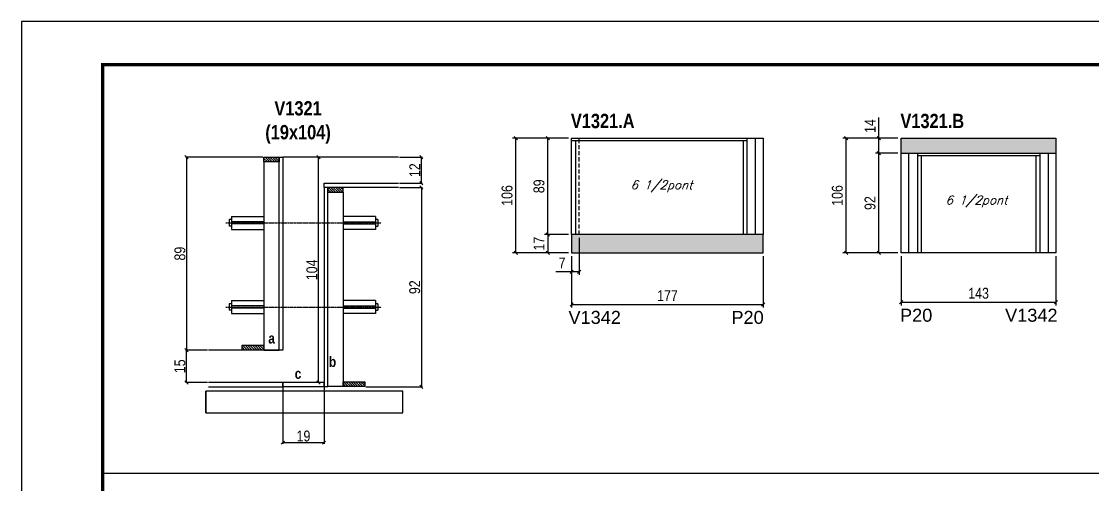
# Model space of a CAD drawing. Extents: x 3309 to 10384, y -2522 to 14608.
# Drawn here: x 8078 to 9068, y 8438 to 8865 of the extents above; entities that cross this region are included whole.
import ezdxf

# ---------------------------------------------------------------- set-up
doc = ezdxf.new("R2010")
doc.units = 0
doc.linetypes.add('DASHED', pattern=[0.75, 0.5, -0.25])
doc.linetypes.add('HIDDEN', pattern=[0.375, 0.25, -0.125])
for name, color, linetype in [('5', 5, 'Continuous'), ('barrote', 251, 'Continuous'), ('COTA', 241, 'Continuous'), ('detalhes', 4, 'Continuous'), ('NOMENCLATURA', 7, 'Continuous'), ('Painéis', 200, 'Continuous'), ('SARR_2.2x10', 60, 'Continuous'), ('SARR_2.2x7', 40, 'Continuous'), ('SARR_3.5x7', 81, 'Continuous'), ('TENSOR', 3, 'Continuous'), ('texto', 7, 'Continuous')]:
    doc.layers.add(name, color=color, linetype=linetype)
for name, color, linetype, lineweight in [('CONCRETO', 251, 'Continuous', 25), ('Folhas', 255, 'Continuous', 9), ('SARRAFO DE PRESSAO', 251, 'DASHED', 9)]:
    doc.layers.add(name, color=color, linetype=linetype, lineweight=lineweight)
doc.layers.add('Laje_Perimetro', color=7, linetype='Continuous', plot=False)
doc.styles.add('COTA TECNICA', font='techl___.ttf', dxfattribs={"height": 10})
doc.styles.add('COTA TECNICA 2X', font='techl___.ttf', dxfattribs={"height": 10})
doc.styles.add('Romans', font='romans.shx')
doc.styles.get("Standard").update_dxf_attribs({"font": 'arial.ttf'})
doc.styles.add('TECNICA', font='techb___.ttf', dxfattribs={"height": 10})
doc.dimstyles.new('PAINEL', dxfattribs={"dimtxt": 10, "dimasz": 3, "dimexe": 3, "dimexo": 3, "dimgap": 3, "dimtad": 1, "dimdec": 1, "dimzin": 12, "dimdsep": 46, "dimtxsty": 'COTA TECNICA', "dimblk1": 'OBLIQUE', "dimblk2": 'OBLIQUE', "dimsah": 1, "dimcen": 0.9, "dimclrd": 4, "dimclre": 4, "dimclrt": 240, "dimadec": 1, "dimazin": 3, "dimtfac": 1, "dimtdec": 1, "dimtmove": 0, "dimatfit": 3, "dimfxl": 1, "dimtolj": 1, "dimtzin": 12, "dimarcsym": 0})
doc.dimstyles.new('SECAO', dxfattribs={"dimscale": 0.333333, "dimtxt": 5, "dimasz": 9, "dimexe": 3, "dimexo": 3, "dimgap": 3, "dimtad": 1, "dimdec": 1, "dimlfac": 0.5, "dimzin": 12, "dimdsep": 46, "dimtxsty": 'COTA TECNICA 2X', "dimblk1": 'OBLIQUE', "dimblk2": 'OBLIQUE', "dimsah": 1, "dimcen": 0.9, "dimclrd": 4, "dimclre": 4, "dimclrt": 240, "dimadec": 1, "dimazin": 3, "dimtfac": 1, "dimtdec": 1, "dimtmove": 0, "dimatfit": 3, "dimfxl": 1, "dimtolj": 1, "dimtzin": 12, "dimarcsym": 0})

# ---------------------------------------------------------------- blocks, each defined once
blk = doc.blocks.new('9999999999')
at = {"layer": 'Folhas'}
blk.add_lwpolyline([(98138.98, 34190.21), (99623.98, 34190.21), (99623.98, 35240.21), (98138.98, 35240.21)], close=True, dxfattribs=at)
at = {"layer": 'Folhas', "color": 30, "const_width": 3}
blk.add_lwpolyline([(98213.98, 34230.21), (99583.98, 34230.21), (99583.98, 35200.21), (98213.98, 35200.21)], close=True, dxfattribs=at)
blk = doc.blocks.new('_Oblique')
at = {"color": 0, "linetype": 'ByBlock', "lineweight": -2}
blk.add_line((-0.5, -0.5), (0.5, 0.5), dxfattribs=at)
blk = doc.blocks.new('*D597')
at = {"layer": 'COTA', "color": 4, "lineweight": -2, "transparency": 16777216}
for p, q in [((8319.46, 8527.11), (8319.46, 8475.23)), ((8357.46, 8527.11), (8357.46, 8475.23)), ((8357.46, 8476.23), (8319.46, 8476.23))]:
    blk.add_line(p, q, dxfattribs=at)
at = {"layer": 'Defpoints', "color": 0, "transparency": 16777216}
for p in [(8319.46, 8528.11), (8357.46, 8528.11), (8319.46, 8476.23)]:
    blk.add_point(p, dxfattribs=at)
at = {"layer": 'COTA', "color": 4, "lineweight": -2, "transparency": 16777216, "xscale": 3, "yscale": 3, "zscale": 3, "rotation": 180}
blk.add_blockref('_Oblique', (8319.46, 8476.23), dxfattribs=at)
at = {"layer": 'COTA', "color": 4, "lineweight": -2, "transparency": 16777216, "xscale": 3, "yscale": 3, "zscale": 3}
blk.add_blockref('_Oblique', (8357.46, 8476.23), dxfattribs=at)
at = {"layer": 'COTA', "color": 240, "transparency": 16777216, "insert": (8338.46, 8482.32), "char_height": 10, "attachment_point": 5, "style": 'COTA TECNICA 2X'}
blk.add_mtext('\\A1;19', dxfattribs=at)
blk = doc.blocks.new('*D598')
at = {"layer": 'COTA', "color": 4, "lineweight": -2, "transparency": 16777216}
for p, q in [((8300.86, 8739.71), (8229.41, 8739.71)), ((8230.41, 8739.71), (8230.41, 8561.71)), ((8249.76, 8561.71), (8229.41, 8561.71))]:
    blk.add_line(p, q, dxfattribs=at)
at = {"layer": 'Defpoints', "color": 0, "transparency": 16777216}
for p in [(8301.86, 8739.71), (8230.41, 8561.71), (8250.76, 8561.71, 0)]:
    blk.add_point(p, dxfattribs=at)
at = {"layer": 'COTA', "color": 4, "lineweight": -2, "transparency": 16777216, "xscale": 3, "yscale": 3, "zscale": 3}
for p, rotation in [((8230.41, 8739.71), 90), ((8230.41, 8561.71), 270)]:
    blk.add_blockref('_Oblique', p, dxfattribs=dict(at, rotation=rotation))
at = {"layer": 'COTA', "color": 240, "transparency": 16777216, "insert": (8224.31, 8650.71), "char_height": 10, "attachment_point": 5, "rotation": 90, "style": 'COTA TECNICA 2X'}
blk.add_mtext('\\A1;89', dxfattribs=at)
blk = doc.blocks.new('*D599')
at = {"layer": 'COTA', "color": 4, "lineweight": -2, "transparency": 16777216}
for p, q in [((8427.16, 8711.71), (8448.38, 8711.71)), ((8447.38, 8711.71), (8447.38, 8527.71)), ((8396.06, 8527.71), (8448.38, 8527.71))]:
    blk.add_line(p, q, dxfattribs=at)
at = {"layer": 'Defpoints', "color": 0, "transparency": 16777216}
for p in [(8426.16, 8711.71), (8395.06, 8527.71, 0), (8447.38, 8527.71)]:
    blk.add_point(p, dxfattribs=at)
at = {"layer": 'COTA', "color": 4, "lineweight": -2, "transparency": 16777216, "xscale": 3, "yscale": 3, "zscale": 3}
for p, rotation in [((8447.38, 8711.71), 90), ((8447.38, 8527.71), 270)]:
    blk.add_blockref('_Oblique', p, dxfattribs=dict(at, rotation=rotation))
at = {"layer": 'COTA', "color": 240, "transparency": 16777216, "insert": (8441.29, 8619.71), "char_height": 10, "attachment_point": 5, "rotation": 90, "style": 'COTA TECNICA 2X'}
blk.add_mtext('\\A1;92', dxfattribs=at)
blk = doc.blocks.new('*D600')
at = {"layer": 'COTA', "color": 4, "lineweight": -2, "transparency": 16777216}
for p, q in [((8356.46, 8739.71), (8351.38, 8739.71)), ((8352.38, 8531.71), (8352.38, 8739.71)), ((8356.46, 8531.71), (8351.38, 8531.71))]:
    blk.add_line(p, q, dxfattribs=at)
at = {"layer": 'Defpoints', "color": 0, "transparency": 16777216}
for p in [(8352.38, 8739.71), (8357.46, 8739.71), (8357.46, 8531.71)]:
    blk.add_point(p, dxfattribs=at)
at = {"layer": 'COTA', "color": 4, "lineweight": -2, "transparency": 16777216, "xscale": 3, "yscale": 3, "zscale": 3}
for p, rotation in [((8352.38, 8739.71), 90), ((8352.38, 8531.71), 270)]:
    blk.add_blockref('_Oblique', p, dxfattribs=dict(at, rotation=rotation))
at = {"layer": 'COTA', "color": 240, "transparency": 16777216, "insert": (8346.28, 8635.71), "char_height": 10, "attachment_point": 5, "rotation": 90, "style": 'COTA TECNICA 2X'}
blk.add_mtext('\\A1;104', dxfattribs=at)
blk = doc.blocks.new('*D601')
at = {"layer": 'COTA', "color": 4, "lineweight": -2, "transparency": 16777216}
for p, q in [((8427.16, 8739.71), (8448.38, 8739.71)), ((8447.38, 8715.71), (8447.38, 8739.71)), ((8427.16, 8715.71), (8448.38, 8715.71))]:
    blk.add_line(p, q, dxfattribs=at)
at = {"layer": 'Defpoints', "color": 0, "transparency": 16777216}
for p in [(8426.16, 8739.71), (8447.38, 8739.71), (8426.16, 8715.71)]:
    blk.add_point(p, dxfattribs=at)
at = {"layer": 'COTA', "color": 4, "lineweight": -2, "transparency": 16777216, "xscale": 3, "yscale": 3, "zscale": 3}
for p, rotation in [((8447.38, 8739.71), 90), ((8447.38, 8715.71), 270)]:
    blk.add_blockref('_Oblique', p, dxfattribs=dict(at, rotation=rotation))
at = {"layer": 'COTA', "color": 240, "transparency": 16777216, "insert": (8441.32, 8727.71), "char_height": 10, "attachment_point": 5, "rotation": 90, "style": 'COTA TECNICA 2X'}
blk.add_mtext('\\A1;12', dxfattribs=at)
blk = doc.blocks.new('*D602')
at = {"layer": 'COTA', "color": 4, "lineweight": -2, "transparency": 16777216}
for p, q in [((8249.76, 8561.71), (8229.41, 8561.71)), ((8230.41, 8531.71), (8230.41, 8561.71)), ((8249.76, 8531.71), (8229.41, 8531.71))]:
    blk.add_line(p, q, dxfattribs=at)
at = {"layer": 'Defpoints', "color": 0, "transparency": 16777216}
for p in [(8230.41, 8561.71), (8250.76, 8561.71), (8250.76, 8531.71)]:
    blk.add_point(p, dxfattribs=at)
at = {"layer": 'COTA', "color": 4, "lineweight": -2, "transparency": 16777216, "xscale": 3, "yscale": 3, "zscale": 3}
for p, rotation in [((8230.41, 8561.71), 90), ((8230.41, 8531.71), 270)]:
    blk.add_blockref('_Oblique', p, dxfattribs=dict(at, rotation=rotation))
at = {"layer": 'COTA', "color": 240, "transparency": 16777216, "insert": (8224.3, 8546.71), "char_height": 10, "attachment_point": 5, "rotation": 90, "style": 'COTA TECNICA 2X'}
blk.add_mtext('\\A1;15', dxfattribs=at)
blk = doc.blocks.new('*D603')
at = {"layer": 'COTA', "color": 4, "lineweight": -2, "transparency": 16777216}
for p, q in [((8586.26, 8648.36), (8586.26, 8600.86)), ((8763.26, 8648.36), (8763.26, 8600.86)), ((8586.26, 8603.86), (8763.26, 8603.86))]:
    blk.add_line(p, q, dxfattribs=at)
at = {"layer": 'Defpoints', "color": 0, "transparency": 16777216}
for p in [(8586.26, 8651.36, 0), (8763.26, 8651.36), (8763.26, 8603.86)]:
    blk.add_point(p, dxfattribs=at)
at = {"layer": 'COTA', "color": 4, "lineweight": -2, "transparency": 16777216, "xscale": 3, "yscale": 3, "zscale": 3, "rotation": 180}
blk.add_blockref('_Oblique', (8586.26, 8603.86), dxfattribs=at)
at = {"layer": 'COTA', "color": 4, "lineweight": -2, "transparency": 16777216, "xscale": 3, "yscale": 3, "zscale": 3}
blk.add_blockref('_Oblique', (8763.26, 8603.86), dxfattribs=at)
at = {"layer": 'COTA', "color": 240, "transparency": 16777216, "insert": (8674.76, 8611.94), "char_height": 10, "attachment_point": 5, "style": 'COTA TECNICA'}
blk.add_mtext('\\A1;177', dxfattribs=at)
blk = doc.blocks.new('*D604')
at = {"layer": 'COTA', "color": 4, "lineweight": -2, "transparency": 16777216}
for p, q in [((8583.26, 8757.36), (8561.22, 8757.36)), ((8564.22, 8668.36), (8564.22, 8757.36)), ((8583.26, 8668.36), (8561.22, 8668.36))]:
    blk.add_line(p, q, dxfattribs=at)
at = {"layer": 'Defpoints', "color": 0, "transparency": 16777216}
for p in [(8564.22, 8757.36), (8586.26, 8757.36), (8586.26, 8668.36)]:
    blk.add_point(p, dxfattribs=at)
at = {"layer": 'COTA', "color": 4, "lineweight": -2, "transparency": 16777216, "xscale": 3, "yscale": 3, "zscale": 3}
for p, rotation in [((8564.22, 8757.36), 90), ((8564.22, 8668.36), 270)]:
    blk.add_blockref('_Oblique', p, dxfattribs=dict(at, rotation=rotation))
at = {"layer": 'COTA', "color": 240, "transparency": 16777216, "insert": (8556.12, 8712.86), "char_height": 10, "attachment_point": 5, "rotation": 90, "style": 'COTA TECNICA'}
blk.add_mtext('\\A1;89', dxfattribs=at)
blk = doc.blocks.new('*D605')
at = {"layer": 'COTA', "color": 4, "lineweight": -2, "transparency": 16777216}
for p, q in [((8583.26, 8668.36), (8561.22, 8668.36)), ((8564.22, 8668.36), (8564.22, 8651.36)), ((8583.26, 8651.36), (8561.22, 8651.36))]:
    blk.add_line(p, q, dxfattribs=at)
at = {"layer": 'Defpoints', "color": 0, "transparency": 16777216}
for p in [(8586.26, 8668.36), (8564.22, 8651.36), (8586.26, 8651.36)]:
    blk.add_point(p, dxfattribs=at)
at = {"layer": 'COTA', "color": 4, "lineweight": -2, "transparency": 16777216, "xscale": 3, "yscale": 3, "zscale": 3}
for p, rotation in [((8564.22, 8668.36), 90), ((8564.22, 8651.36), 270)]:
    blk.add_blockref('_Oblique', p, dxfattribs=dict(at, rotation=rotation))
at = {"layer": 'COTA', "color": 240, "transparency": 16777216, "insert": (8556.14, 8659.86), "char_height": 10, "attachment_point": 5, "rotation": 90, "style": 'COTA TECNICA'}
blk.add_mtext('\\A1;17', dxfattribs=at)
blk = doc.blocks.new('*D606')
at = {"layer": 'COTA', "color": 4, "lineweight": -2, "transparency": 16777216}
for p, q in [((8593.26, 8665.36), (8593.26, 8631.01)), ((8586.26, 8648.36), (8586.26, 8631.01)), ((8586.26, 8634.01), (8571.53, 8634.01)), ((8593.26, 8634.01), (8586.26, 8634.01))]:
    blk.add_line(p, q, dxfattribs=at)
at = {"layer": 'Defpoints', "color": 0, "transparency": 16777216}
for p in [(8593.26, 8668.36), (8586.26, 8651.36), (8586.26, 8634.01)]:
    blk.add_point(p, dxfattribs=at)
at = {"layer": 'COTA', "color": 4, "lineweight": -2, "transparency": 16777216, "xscale": 3, "yscale": 3, "zscale": 3, "rotation": 180}
blk.add_blockref('_Oblique', (8586.26, 8634.01), dxfattribs=at)
at = {"layer": 'COTA', "color": 4, "lineweight": -2, "transparency": 16777216, "xscale": 3, "yscale": 3, "zscale": 3}
blk.add_blockref('_Oblique', (8593.26, 8634.01), dxfattribs=at)
at = {"layer": 'COTA', "color": 240, "transparency": 16777216, "insert": (8577.4, 8642.09), "char_height": 10, "attachment_point": 5, "style": 'COTA TECNICA'}
blk.add_mtext('\\A1;7', dxfattribs=at)
blk = doc.blocks.new('*D613')
at = {"layer": 'COTA', "color": 4, "lineweight": -2, "transparency": 16777216}
for p, q in [((8887.77, 8743.36), (8867.08, 8743.36)), ((8870.08, 8651.36), (8870.08, 8743.36)), ((8887.77, 8651.36), (8867.08, 8651.36))]:
    blk.add_line(p, q, dxfattribs=at)
at = {"layer": 'Defpoints', "color": 0, "transparency": 16777216}
for p in [(8870.08, 8743.36), (8890.77, 8743.36), (8890.77, 8651.36)]:
    blk.add_point(p, dxfattribs=at)
at = {"layer": 'COTA', "color": 4, "lineweight": -2, "transparency": 16777216, "xscale": 3, "yscale": 3, "zscale": 3}
for p, rotation in [((8870.08, 8743.36), 90), ((8870.08, 8651.36), 270)]:
    blk.add_blockref('_Oblique', p, dxfattribs=dict(at, rotation=rotation))
at = {"layer": 'COTA', "color": 240, "transparency": 16777216, "insert": (8862, 8697.36), "char_height": 10, "attachment_point": 5, "rotation": 90, "style": 'COTA TECNICA'}
blk.add_mtext('\\A1;92', dxfattribs=at)
blk = doc.blocks.new('*D614')
at = {"layer": 'COTA', "color": 4, "lineweight": -2, "transparency": 16777216}
for p, q in [((8890.77, 8648.36), (8890.77, 8602.86)), ((9033.77, 8648.36), (9033.77, 8602.86)), ((8890.77, 8605.86), (9033.77, 8605.86))]:
    blk.add_line(p, q, dxfattribs=at)
at = {"layer": 'Defpoints', "color": 0, "transparency": 16777216}
for p in [(8890.77, 8651.36), (9033.77, 8651.36), (9033.77, 8605.86)]:
    blk.add_point(p, dxfattribs=at)
at = {"layer": 'COTA', "color": 4, "lineweight": -2, "transparency": 16777216, "xscale": 3, "yscale": 3, "zscale": 3, "rotation": 180}
blk.add_blockref('_Oblique', (8890.77, 8605.86), dxfattribs=at)
at = {"layer": 'COTA', "color": 4, "lineweight": -2, "transparency": 16777216, "xscale": 3, "yscale": 3, "zscale": 3}
blk.add_blockref('_Oblique', (9033.77, 8605.86), dxfattribs=at)
at = {"layer": 'COTA', "color": 240, "transparency": 16777216, "insert": (8962.27, 8614.08), "char_height": 10, "attachment_point": 5, "style": 'COTA TECNICA'}
blk.add_mtext('\\A1;143', dxfattribs=at)
blk = doc.blocks.new('*D615')
at = {"layer": 'COTA', "color": 4, "lineweight": -2, "transparency": 16777216}
for p, q in [((8870.08, 8757.36), (8870.08, 8776.48)), ((8887.77, 8757.36), (8867.08, 8757.36)), ((8870.08, 8743.36), (8870.08, 8757.36)), ((8887.77, 8743.36), (8867.08, 8743.36))]:
    blk.add_line(p, q, dxfattribs=at)
at = {"layer": 'Defpoints', "color": 0, "transparency": 16777216}
for p in [(8870.08, 8757.36), (8890.77, 8757.36), (8890.77, 8743.36)]:
    blk.add_point(p, dxfattribs=at)
at = {"layer": 'COTA', "color": 4, "lineweight": -2, "transparency": 16777216, "xscale": 3, "yscale": 3, "zscale": 3}
for p, rotation in [((8870.08, 8757.36), 90), ((8870.08, 8743.36), 270)]:
    blk.add_blockref('_Oblique', p, dxfattribs=dict(at, rotation=rotation))
at = {"layer": 'COTA', "color": 240, "transparency": 16777216, "insert": (8862.01, 8768.42), "char_height": 10, "attachment_point": 5, "rotation": 90, "style": 'COTA TECNICA'}
blk.add_mtext('\\A1;14', dxfattribs=at)
blk = doc.blocks.new('*D616')
at = {"layer": 'COTA', "color": 4, "lineweight": -2, "transparency": 16777216}
for p, q in [((8887.77, 8757.36), (8836.85, 8757.36)), ((8839.85, 8651.36), (8839.85, 8757.36)), ((8887.77, 8651.36), (8836.85, 8651.36))]:
    blk.add_line(p, q, dxfattribs=at)
at = {"layer": 'Defpoints', "color": 0, "transparency": 16777216}
for p in [(8839.85, 8757.36), (8890.77, 8757.36), (8890.77, 8651.36)]:
    blk.add_point(p, dxfattribs=at)
at = {"layer": 'COTA', "color": 4, "lineweight": -2, "transparency": 16777216, "xscale": 3, "yscale": 3, "zscale": 3}
for p, rotation in [((8839.85, 8757.36), 90), ((8839.85, 8651.36), 270)]:
    blk.add_blockref('_Oblique', p, dxfattribs=dict(at, rotation=rotation))
at = {"layer": 'COTA', "color": 240, "transparency": 16777216, "insert": (8831.75, 8704.36), "char_height": 10, "attachment_point": 5, "rotation": 90, "style": 'COTA TECNICA'}
blk.add_mtext('\\A1;106', dxfattribs=at)
blk = doc.blocks.new('*D617')
at = {"layer": 'COTA', "color": 4, "lineweight": -2, "transparency": 16777216}
for p, q in [((8583.26, 8757.36), (8531.71, 8757.36)), ((8534.71, 8651.36), (8534.71, 8757.36)), ((8583.26, 8651.36), (8531.71, 8651.36))]:
    blk.add_line(p, q, dxfattribs=at)
at = {"layer": 'Defpoints', "color": 0, "transparency": 16777216}
for p in [(8534.71, 8757.36), (8586.26, 8757.36), (8586.26, 8651.36)]:
    blk.add_point(p, dxfattribs=at)
at = {"layer": 'COTA', "color": 4, "lineweight": -2, "transparency": 16777216, "xscale": 3, "yscale": 3, "zscale": 3}
for p, rotation in [((8534.71, 8757.36), 90), ((8534.71, 8651.36), 270)]:
    blk.add_blockref('_Oblique', p, dxfattribs=dict(at, rotation=rotation))
at = {"layer": 'COTA', "color": 240, "transparency": 16777216, "insert": (8526.61, 8704.36), "char_height": 10, "attachment_point": 5, "rotation": 90, "style": 'COTA TECNICA'}
blk.add_mtext('\\A1;106', dxfattribs=at)

msp = doc.modelspace()

# ---------------------------------------------------------------- hatches: boundary and pattern name
at = {"layer": 'COTA'}
h = msp.add_hatch(dxfattribs=at)
h.set_pattern_fill('AR-CONC', color=256, scale=0.03)
h.paths.add_polyline_path([(8890.77, 8757.36), (8890.77, 8743.36), (9033.77, 8743.36), (9033.77, 8757.36)])
h = msp.add_hatch(dxfattribs=at)
h.set_pattern_fill('AR-CONC', color=256, scale=0.03)
h.paths.add_polyline_path([(8763.26, 8651.36), (8763.26, 8668.36), (8586.26, 8668.36), (8586.26, 8651.36)])
at = {"layer": 'SARR_2.2x10'}
h = msp.add_hatch(dxfattribs=at)
h.set_pattern_fill('ANSI31', color=256, scale=0.5, angle=90)
h.set_pattern_definition([(135, (41475.396, -114950.4638), (-1.122532015, -1.122532015), [])])
h.paths.add_polyline_path([(8281.86, 8566.11), (8281.86, 8561.71), (8301.86, 8561.71), (8301.86, 8566.11)])
h = msp.add_hatch(dxfattribs=at)
h.set_pattern_fill('ANSI31', color=256, scale=0.5, angle=90)
h.set_pattern_definition([(135, (41568.596, -114984.0638), (-1.122532015, -1.122532015), [])])
h.paths.add_polyline_path([(8375.06, 8532.51), (8375.06, 8528.11), (8395.06, 8528.11), (8395.06, 8532.51)])
at = {"layer": 'SARR_2.2x7'}
h = msp.add_hatch(dxfattribs=at)
h.set_pattern_fill('ANSI31', color=256, scale=0.5, angle=90)
h.set_pattern_definition([(135, (41489.396, -114776.8638), (-1.122532015, -1.122532015), [])])
h.paths.add_polyline_path([(8315.86, 8739.71), (8315.86, 8735.31), (8301.86, 8735.31), (8301.86, 8739.71)])
h = msp.add_hatch(dxfattribs=at)
h.set_pattern_fill('ANSI31', color=256, scale=0.5, angle=90)
h.set_pattern_definition([(135, (41469.396, -114804.8638), (-1.122532015, -1.122532015), [])])
h.paths.add_polyline_path([(8361.06, 8711.71), (8361.06, 8707.31), (8375.06, 8707.31), (8375.06, 8711.71)])

# ---------------------------------------------------------------- linework, layer by layer
at = {"ltscale": 3}
for p, q in [((8269.86, 8682.08), (8269.86, 8676.08)), ((8271.86, 8682.08), (8269.86, 8682.08)), ((8271.86, 8685.08), (8271.86, 8673.08)), ((8271.86, 8685.08), (8301.86, 8685.08)), ((8301.86, 8680.08), (8271.86, 8680.08)), ((8405.06, 8685.08), (8375.06, 8685.08)), ((8375.06, 8680.08), (8405.06, 8680.08)), ((8405.06, 8685.08), (8405.06, 8673.08)), ((8407.06, 8682.08), (8405.06, 8682.08)), ((8407.06, 8682.08), (8407.06, 8676.08)), ((8271.86, 8676.08), (8269.86, 8676.08)), ((8301.86, 8678.08), (8271.86, 8678.08)), ((8271.86, 8673.08), (8301.86, 8673.08)), ((8375.06, 8678.08), (8405.06, 8678.08)), ((8405.06, 8673.08), (8375.06, 8673.08)), ((8405.06, 8676.08), (8407.06, 8676.08)), ((8269.86, 8604.39), (8269.86, 8598.39)), ((8271.86, 8604.39), (8269.86, 8604.39)), ((8271.86, 8607.39), (8271.86, 8595.39)), ((8271.86, 8607.39), (8301.86, 8607.39)), ((8301.86, 8602.39), (8271.86, 8602.39)), ((8405.06, 8607.39), (8375.06, 8607.39)), ((8375.06, 8602.39), (8405.06, 8602.39)), ((8405.06, 8607.39), (8405.06, 8595.39)), ((8407.06, 8604.39), (8405.06, 8604.39)), ((8407.06, 8604.39), (8407.06, 8598.39)), ((8271.86, 8598.39), (8269.86, 8598.39)), ((8301.86, 8600.39), (8271.86, 8600.39)), ((8271.86, 8595.39), (8301.86, 8595.39)), ((8375.06, 8600.39), (8405.06, 8600.39)), ((8405.06, 8595.39), (8375.06, 8595.39)), ((8405.06, 8598.39), (8407.06, 8598.39))]:
    msp.add_line(p, q, dxfattribs=at)
at = {"layer": 'barrote'}
msp.add_lwpolyline([(8248.4, 8503.71), (8430.32, 8503.71), (8430.32, 8523.71), (8248.4, 8523.71)], close=True, dxfattribs=at)
at = {"layer": 'CONCRETO', "linetype": 'Continuous'}
for p, q in [((8426.16, 8739.71), (8319.46, 8739.71)), ((8319.46, 8561.71), (8250.76, 8561.71))]:
    msp.add_line(p, q, dxfattribs=at)
at = {"layer": 'COTA'}
for p, q in [((8890.77, 8743.36), (8890.77, 8757.36)), ((8890.77, 8757.36), (9033.77, 8757.36)), ((9033.77, 8757.36), (9033.77, 8743.36)), ((8586.26, 8668.36), (8586.26, 8651.36)), ((8763.26, 8651.36, 0), (8763.26, 8668.36)), ((8586.26, 8651.36), (8763.26, 8651.36, 0)), ((8152.87, 8447.99), (9522.87, 8447.99))]:
    msp.add_line(p, q, dxfattribs=at)
at = {"layer": 'detalhes', "color": 250}
msp.add_line((8248.4, 8503.71), (8248.4, 8523.71), dxfattribs=at)
at = {"layer": 'Laje_Perimetro'}
msp.add_lwpolyline([(9562.87, 8864.98), (8077.87, 8864.98), (8077.87, 7814.98), (9562.87, 7814.98)], close=True, dxfattribs=at)
at = {"layer": 'Painéis', "linetype": 'ByBlock'}
for p, q in [((8586.26, 8668.36), (8586.26, 8757.36)), ((8586.26, 8757.36), (8763.26, 8757.36)), ((8763.26, 8757.36), (8763.26, 8668.36)), ((8890.77, 8651.36), (8890.77, 8743.36)), ((8890.77, 8743.36), (9033.77, 8743.36)), ((9033.77, 8743.36), (9033.77, 8651.36)), ((8763.26, 8668.36), (8586.26, 8668.36)), ((9033.77, 8651.36), (8890.77, 8651.36))]:
    msp.add_line(p, q, dxfattribs=at)
at = {"layer": 'Painéis', "linetype": 'Continuous'}
for points in [[(8315.86, 8561.71), (8315.86, 8739.71), (8319.46, 8739.71), (8319.46, 8561.71)], [(8361.06, 8528.11), (8361.06, 8711.71), (8357.46, 8711.71), (8357.46, 8528.11)], [(8357.46, 8531.71), (8319.46, 8531.71), (8319.46, 8528.11), (8357.46, 8528.11)]]:
    msp.add_lwpolyline(points, close=True, dxfattribs=at)
at = {"layer": 'Painéis', "linetype": 'Continuous', "elevation": 0}
msp.add_lwpolyline([(8426.16, 8711.71), (8357.46, 8711.71), (8357.46, 8715.71), (8426.16, 8715.71)], dxfattribs=at)
at = {"layer": 'Painéis', "linetype": 'Continuous'}
msp.add_lwpolyline([(8250.76, 8527.71), (8319.46, 8527.71), (8319.46, 8531.71), (8250.76, 8531.71)], dxfattribs=at)
at = {"layer": 'SARR_2.2x10'}
for points in [[(8281.86, 8566.11), (8301.86, 8566.11), (8301.86, 8561.71), (8281.86, 8561.71)], [(8375.06, 8532.51), (8395.06, 8532.51), (8395.06, 8528.11), (8375.06, 8528.11)]]:
    msp.add_lwpolyline(points, close=True, dxfattribs=at)
at = {"layer": 'SARR_2.2x7', "linetype": 'Continuous'}
for p, q in [((8586.26, 8755.16), (8748.26, 8755.16)), ((8756.26, 8668.36), (8756.26, 8757.36)), ((8897.77, 8651.36), (8897.77, 8743.36)), ((8905.77, 8741.16), (9018.77, 8741.16)), ((9026.77, 8651.36), (9026.77, 8743.36))]:
    msp.add_line(p, q, dxfattribs=at)
at = {"layer": 'SARR_2.2x7', "linetype": 'HIDDEN', "ltscale": 15}
msp.add_line((8593.26, 8668.36), (8593.26, 8757.36), dxfattribs=at)
at = {"layer": 'SARR_2.2x7', "elevation": 0}
for points in [[(8301.86, 8739.71), (8315.86, 8739.71), (8315.86, 8735.31), (8301.86, 8735.31)], [(8375.06, 8711.71), (8361.06, 8711.71), (8361.06, 8707.31), (8375.06, 8707.31)]]:
    msp.add_lwpolyline(points, close=True, dxfattribs=at)
at = {"layer": 'SARR_3.5x7'}
for p, q in [((8589.76, 8755.16), (8589.76, 8668.36)), ((8744.76, 8755.16), (8744.76, 8668.36)), ((8748.26, 8757.36), (8748.26, 8668.36)), ((8905.77, 8743.36), (8905.77, 8651.36)), ((8909.27, 8741.16), (8909.27, 8651.36)), ((9015.27, 8741.16), (9015.27, 8651.36)), ((9018.77, 8743.36), (9018.77, 8651.36))]:
    msp.add_line(p, q, dxfattribs=at)
for points in [[(8315.86, 8735.31), (8301.86, 8735.31), (8301.86, 8561.71), (8315.86, 8561.71)], [(8361.06, 8707.31), (8375.06, 8707.31), (8375.06, 8528.11), (8361.06, 8528.11)]]:
    msp.add_lwpolyline(points, close=True, dxfattribs=at)
at = {"layer": 'TENSOR', "linetype": 'HIDDEN', "ltscale": 0.5}
for p, q in [((8266.86, 8679.08), (8410.36, 8679.08)), ((8266.86, 8601.39), (8410.36, 8601.39))]:
    msp.add_line(p, q, dxfattribs=at)

# ---------------------------------------------------------------- block references
at = {"layer": 'SARRAFO DE PRESSAO', "color": 6, "linetype": 'ByBlock'}
msp.add_blockref('9999999999', (-90061.11, -26375.22), dxfattribs=at)

# ---------------------------------------------------------------- texts
at = {"layer": '5', "linetype": 'Continuous'}
for s, rotation, p in [('V1342', 359.99996, (8583.31, 8585.85)), ('P20', 359.99996, (8733.88, 8585.85)), ('P20', 0.00004, (8889.66, 8587.85, 0)), ('V1342', 0.00004, (8986.75, 8587.85, 0))]:
    msp.add_text(s, height=12, rotation=rotation, dxfattribs=at).set_placement(p)
at = {"layer": 'detalhes', "style": 'TECNICA'}
for s, p in [('a', (8305.98, 8567.72)), ('b', (8361.96, 8546.13)), ('c', (8330.35, 8535.18))]:
    msp.add_text(s, height=9.6, dxfattribs=at).set_placement(p)
at = {"layer": 'NOMENCLATURA', "style": 'TECNICA'}
for s, p in [('V1321.A', (8585.54, 8766.55)), ('V1321.B', (8890.05, 8766.55))]:
    msp.add_text(s, height=13.2, dxfattribs=at).set_placement(p)
at = {"layer": 'NOMENCLATURA', "insert": (8333.46, 8791.4), "char_height": 13.2, "attachment_point": 2, "style": 'TECNICA'}
msp.add_mtext_dynamic_manual_height_columns('V1321\\P(19x104)', width=300.2766, gutter_width=1, heights=[0], dxfattribs=at)
at = {"layer": 'texto', "color": 2, "char_height": 8, "attachment_point": 5, "style": 'Romans'}
for insert in [(8669.26, 8712.86), (8960.27, 8698.86)]:
    msp.add_mtext('{\\Q19;\\C256;6 1/2pont}', dxfattribs=dict(at, insert=insert))

# ---------------------------------------------------------------- dimensions: what is measured, and where the dimension line sits
at = {"layer": 'COTA'}
for base, p1, p2, dimstyle, picture, middle in [((8870.08, 8757.36), (8890.77, 8743.36), (8890.77, 8757.36), 'PAINEL', '*D615', (8862.01, 8768.42)), ((8534.71, 8757.36), (8586.26, 8651.36), (8586.26, 8757.36), 'PAINEL', '*D617', (8526.61, 8704.36)), ((8564.22, 8757.36), (8586.26, 8668.36), (8586.26, 8757.36), 'PAINEL', '*D604', (8556.12, 8712.86)), ((8839.85, 8757.36), (8890.77, 8651.36), (8890.77, 8757.36), 'PAINEL', '*D616', (8831.75, 8704.36)), ((8230.41, 8561.71, 0), (8301.86, 8739.71), (8250.76, 8561.71), 'SECAO', '*D598', (8224.31, 8650.71, 0)), ((8352.38, 8739.71), (8357.46, 8531.71), (8357.46, 8739.71), 'SECAO', '*D600', (8346.28, 8635.71)), ((8447.38, 8739.71), (8426.16, 8715.71), (8426.16, 8739.71), 'SECAO', '*D601', (8441.32, 8727.71)), ((8870.08, 8743.36), (8890.77, 8651.36), (8890.77, 8743.36), 'PAINEL', '*D613', (8862, 8697.36)), ((8447.38, 8527.71, 0), (8426.16, 8711.71), (8395.06, 8527.71), 'SECAO', '*D599', (8441.29, 8619.71, 0)), ((8564.22, 8651.36), (8586.26, 8668.36), (8586.26, 8651.36), 'PAINEL', '*D605', (8556.14, 8659.86)), ((8230.41, 8561.71), (8250.76, 8531.71), (8250.76, 8561.71), 'SECAO', '*D602', (8224.3, 8546.71))]:
    dim = msp.add_linear_dim(base=base, p1=p1, p2=p2, angle=90, dimstyle=dimstyle, dxfattribs=at)
    dim.commit()
    dim.dimension.update_dxf_attribs({"geometry": picture, "text_midpoint": middle})
for base, p1, p2, picture, middle in [((8586.26, 8634.01), (8593.26, 8668.36), (8586.26, 8651.36), '*D606', (8577.4, 8642.09)), ((8763.26, 8603.86, 0), (8586.26, 8651.36), (8763.26, 8651.36, 0), '*D603', (8674.76, 8611.94, 0)), ((9033.77, 8605.86), (8890.77, 8651.36), (9033.77, 8651.36), '*D614', (8962.27, 8614.08))]:
    dim = msp.add_linear_dim(base=base, p1=p1, p2=p2, dimstyle='PAINEL', dxfattribs=at)
    dim.commit()
    dim.dimension.update_dxf_attribs({"geometry": picture, "text_midpoint": middle})
dim = msp.add_linear_dim(base=(8319.46, 8476.23), p1=(8357.46, 8528.11), p2=(8319.46, 8528.11), angle=180, dimstyle='SECAO', dxfattribs=at)
dim.commit()
dim.dimension.update_dxf_attribs({"geometry": '*D597', "text_midpoint": (8338.46, 8476.23), "dimtype": 160})

doc.saveas('drawing.dxf')
